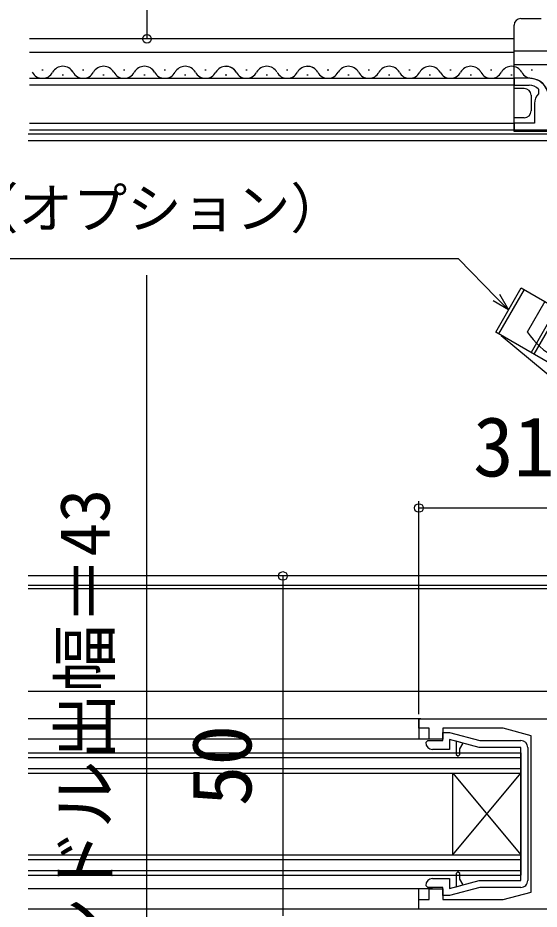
# Model space of a CAD drawing. Units: millimetres, scale not verified. Extents: x -525 to 525, y -782 to 777.
# Drawn here: x 159 to 235.7, y 156.5 to 287.6 of the extents above; entities that cross this region are included whole.
import ezdxf
from ezdxf.enums import TextEntityAlignment as Align

# ---------------------------------------------------------------- set-up
doc = ezdxf.new("R2010")
doc.units = ezdxf.units.MM
doc.header["$LTSCALE"] = 4
for name, color, linetype in [('0-2_YKK_11', 7, 'Continuous'), ('0-3_YKK_12', 2, 'Continuous'), ('0-4_YKK_13', 4, 'Continuous'), ('0-6_YKK_D', 6, 'Continuous')]:
    doc.layers.add(name, color=color, linetype=linetype)
doc.styles.add('ＭＳ ゴシック', font='')
doc.styles.get('ＭＳ ゴシック').set_extended_font_data('MS Gothic')

msp = doc.modelspace()

# ---------------------------------------------------------------- linework, layer by layer
at = {"layer": '0-2_YKK_11'}
for p, q in [((235.588, 277.094), (235.578, 276.4)), ((232.001, 271.095), (259.001, 271.095)), ((234, 180.3), (234, 160.7))]:
    msp.add_line(p, q, dxfattribs=at)
for points in [[(234.201, 278.695), (232.001, 278.695), (232.001, 277.695), (234.201, 277.695)], [(235.001, 274.995), (235.001, 272.095), (232.001, 272.095), (232.001, 271.095)], [(263, 156.5), (218, 156.5), (218, 157.9), (219.5, 157.9), (219.5, 159.5), (221.5, 159.5), (221.5, 157.9), (230.395, 157.9), (234.5, 159), (234.5, 182), (230.395, 183.1), (221.5, 183.1), (221.5, 181.5), (219.5, 181.5), (219.5, 183.1), (218, 183.1), (218, 184.5), (263, 184.5)], [(219, 181), (219.3, 181.3), (221.5, 181.3), (221.5, 182.5), (222.5, 182.5), (226.978, 181.3), (233, 181.3)], [(220, 161), (222.5, 161), (222.5, 159.535), (226.847, 160.7), (233, 160.7), (233, 180.3), (226.847, 180.3), (222.5, 181.465), (222.5, 180), (220, 180)], [(233, 159.7), (226.978, 159.7), (222.5, 158.5), (221.5, 158.5), (221.5, 159.7), (219.3, 159.7), (219, 160)]]:
    msp.add_lwpolyline(points, dxfattribs=at)
for points in [[(223.5, 181.197), (223.5, 179.25), (223.762, 179), (224, 179.25), (224, 180.063), (224.5, 180.929)], [(223.5, 161.75), (223.5, 159.803), (224.5, 160.071), (224, 160.937), (224, 161.75), (223.745, 162)]]:
    msp.add_lwpolyline(points, close=True, dxfattribs=at)
for centre, radius, start, end in [((234.201, 275.795), 2.9, 359.99998, 90.00002), ((234.201, 275.795), 1.9, 43.13253, 90.00002), ((237.001, 274.995), 2, 135.34264, 180), ((220, 181), 1, 179.99955, 269.99781), ((233, 180.3), 1, 0.00001, 89.99999), ((220, 160), 1, 90.00001, 179.99999), ((233, 160.7), 1, 270.00001, 0.00091)]:
    msp.add_arc(centre, radius, start, end, dxfattribs=at)
at = {"layer": '0-3_YKK_12'}
for p, q in [((232.001, 284.496), (160.731, 284.496)), ((232.001, 282.496), (160.731, 282.496)), ((162.523, 279.957), (162.723, 279.957)), ((168.523, 279.956), (168.723, 279.956)), ((174.523, 279.956), (174.723, 279.956)), ((180.523, 279.956), (180.723, 279.956)), ((186.523, 279.956), (186.723, 279.956)), ((192.522, 279.956), (192.722, 279.956)), ((192.522, 279.956), (192.722, 279.956)), ((192.523, 279.956), (192.723, 279.956)), ((198.522, 279.956), (198.722, 279.956)), ((204.522, 279.956), (204.722, 279.956)), ((204.522, 279.956), (204.722, 279.956)), ((210.522, 279.956), (210.722, 279.956)), ((216.522, 279.956), (216.722, 279.956)), ((222.522, 279.956), (222.722, 279.956)), ((228.522, 279.956), (228.722, 279.956)), ((234.522, 279.956), (234.722, 279.956)), ((160.731, 278.696), (206.122, 278.696)), ((165.523, 279.196), (165.723, 279.196)), ((171.523, 279.196), (171.723, 279.196)), ((177.523, 279.196), (177.723, 279.196)), ((183.523, 279.196), (183.723, 279.196)), ((189.522, 279.196), (189.722, 279.196)), ((189.522, 279.196), (189.722, 279.196)), ((195.522, 279.196), (195.722, 279.196)), ((201.522, 279.196), (201.722, 279.196)), ((201.522, 279.196), (201.722, 279.196)), ((205.353, 278.696), (232.001, 278.696)), ((207.522, 279.196), (207.722, 279.196)), ((213.522, 279.196), (213.722, 279.196)), ((219.522, 279.196), (219.722, 279.196)), ((225.522, 279.196), (225.722, 279.196)), ((231.522, 279.196), (231.722, 279.196)), ((206.122, 277.696), (160.731, 277.696)), ((232.001, 277.696), (205.353, 277.696)), ((160.731, 272.096), (232.001, 272.096)), ((263.42, 270.496), (160.5, 270.496)), ((160.731, 271.096), (232.001, 271.096)), ((262.843, 269.496), (160.5, 269.496)), ((268, 205.5), (160.5, 205.5)), ((268, 204.1), (160.5, 204.1)), ((249.48, 203.6), (160.5, 203.598)), ((249, 188.5), (160.5, 188.5)), ((218.3, 184.5), (160.5, 184.5)), ((218, 184.5), (218, 181.5)), ((220, 181.5), (160.5, 181.5)), ((160.5, 179.5), (233, 179.5)), ((160.5, 178.8), (233, 178.8)), ((233, 179.5), (233, 161.5)), ((160.5, 177.2), (233, 177.2)), ((160.5, 176.5), (233, 176.5)), ((223, 164.5), (233, 176.5)), ((160.5, 164.5), (233, 164.5)), ((160.5, 163.8), (233, 163.8)), ((160.5, 162.2), (233, 162.2)), ((160.5, 161.5), (233, 161.5)), ((220, 159.5), (160.5, 159.498)), ((218, 156.5), (218, 159.5)), ((218.3, 156.5), (160.5, 156.5))]:
    msp.add_line(p, q, dxfattribs=at)
msp.add_lwpolyline([(223, 164.5), (223, 176.5), (233, 164.5)], dxfattribs=at)
for centre, start, end in [((162.623, 280.415), 209.19064, 330.80936), ((165.623, 278.738), 29.19937, 150.80063), ((165.623, 278.738), 29.19937, 59.30804), ((168.623, 280.414), 209.19064, 330.80936), ((171.623, 278.738), 29.19937, 150.80063), ((174.623, 280.414), 209.19064, 330.80936), ((177.623, 278.738), 29.19937, 150.80063), ((177.623, 278.738), 29.19937, 59.30804), ((180.623, 280.414), 209.19064, 330.80936), ((183.623, 278.738), 29.19937, 150.80063), ((186.623, 280.414), 209.19064, 330.80936), ((189.622, 278.738), 29.19937, 150.80063), ((189.622, 278.738), 29.19937, 93.33622), ((189.623, 278.738), 29.19937, 59.30804), ((192.622, 280.414), 209.19064, 330.80936), ((192.622, 280.414), 209.19064, 330.80936), ((192.623, 280.414), 209.19064, 330.80936), ((195.622, 278.738), 29.19937, 150.80063), ((195.622, 278.738), 29.19937, 150.80063), ((198.622, 280.414), 209.19064, 330.80936), ((201.622, 278.738), 29.19937, 150.80063), ((201.622, 278.738), 29.19937, 93.33622), ((204.622, 280.414), 209.19064, 330.80936), ((204.622, 280.414), 209.19064, 330.80936), ((207.622, 278.738), 29.19937, 150.80063), ((210.622, 280.414), 209.19064, 330.80936), ((213.622, 278.738), 29.19937, 150.805), ((216.622, 280.414), 209.19064, 330.80936), ((219.622, 278.738), 29.19937, 150.80063), ((222.622, 280.414), 209.19064, 330.80936), ((225.622, 278.738), 29.19937, 150.80063), ((228.622, 280.414), 209.19064, 330.80936), ((231.622, 278.738), 29.19937, 150.80063), ((234.622, 280.414), 209.19064, 271.23676)]:
    msp.add_arc(centre, 1.718, start, end, dxfattribs=at)
at = {"layer": '0-4_YKK_13'}
for p, q in [((233.001, 287.495), (236.001, 287.495)), ((263.001, 282.695), (232.001, 282.695)), ((239.701, 280.695), (232.001, 280.695)), ((234.301, 278.695), (232.001, 278.695)), ((233.501, 277.195), (232.001, 277.195)), ((234.501, 276.195), (234.501, 273.895)), ((233.501, 272.895), (232.001, 272.895)), ((233.471, 247.622), (229.721, 241.127)), ((236.502, 245.872), (233.911, 241.384)), ((238.234, 244.872), (234.484, 238.377)), ((238.667, 244.622), (234.917, 238.127)), ((230.154, 240.877), (230.109, 240.8)), ((241.028, 231.712), (230.109, 240.8))]:
    msp.add_line(p, q, dxfattribs=at)
msp.add_lwpolyline([(259.001, 270.895), (232.001, 270.895), (232.001, 286.495)], dxfattribs=at)
msp.add_lwpolyline([(229.288, 241.377), (233.038, 247.872), (276.339, 222.872), (272.589, 216.377)], close=True, dxfattribs=at)
for centre, radius, start, end in [((233.001, 286.495), 1, 90, 180), ((234.301, 275.895), 2.8, 360, 90), ((233.501, 276.195), 1, 0, 90), ((233.501, 273.895), 1, 270, 0), ((244.607, 248.91), 13.078, 215.13055, 264.86945)]:
    msp.add_arc(centre, radius, start, end, dxfattribs=at)
at = {"layer": '0-6_YKK_D'}
for p, q in [((178, 355.496), (178, 284.496)), ((213, 284.496), (177, 284.496)), ((218, 185.2), (218, 216.5)), ((218, 215.5), (249, 215.5)), ((217, 205.5), (197, 205.5)), ((198, 205.5), (198, 155.5))]:
    msp.add_line(p, q, dxfattribs=at)
for points in [[(231.163, 244.625), (229.383, 246.451), (223.813, 252.166), (103.983, 252.166)], [(198, 134), (178, 137.091), (178, 249.727)], [(229.872, 246.928), (231.163, 244.625), (228.894, 245.974)]]:
    msp.add_lwpolyline(points, dxfattribs=at)
for centre in [(178, 284.496), (218, 215.5), (198, 205.5)]:
    msp.add_circle(centre, 0.637, dxfattribs=at)

# ---------------------------------------------------------------- texts
at = {"layer": '0-6_YKK_D', "style": 'ＭＳ ゴシック'}
for s, height, p in [('汎用ハンドル（オプション）', 5.865, (103.094, 254.882)), ('31', 8.798, (225.966, 217.5))]:
    msp.add_text(s, height=height, dxfattribs=at).set_placement(p, align=Align.BOTTOM_LEFT)
for s, height, p in [('ハンドル出幅＝43', 7.331, (174.693, 138.352)), ('50', 8.798, (196, 171.636))]:
    msp.add_text(s, height=height, rotation=90, dxfattribs=at).set_placement(p, align=Align.BOTTOM_LEFT)

doc.saveas('drawing.dxf')
